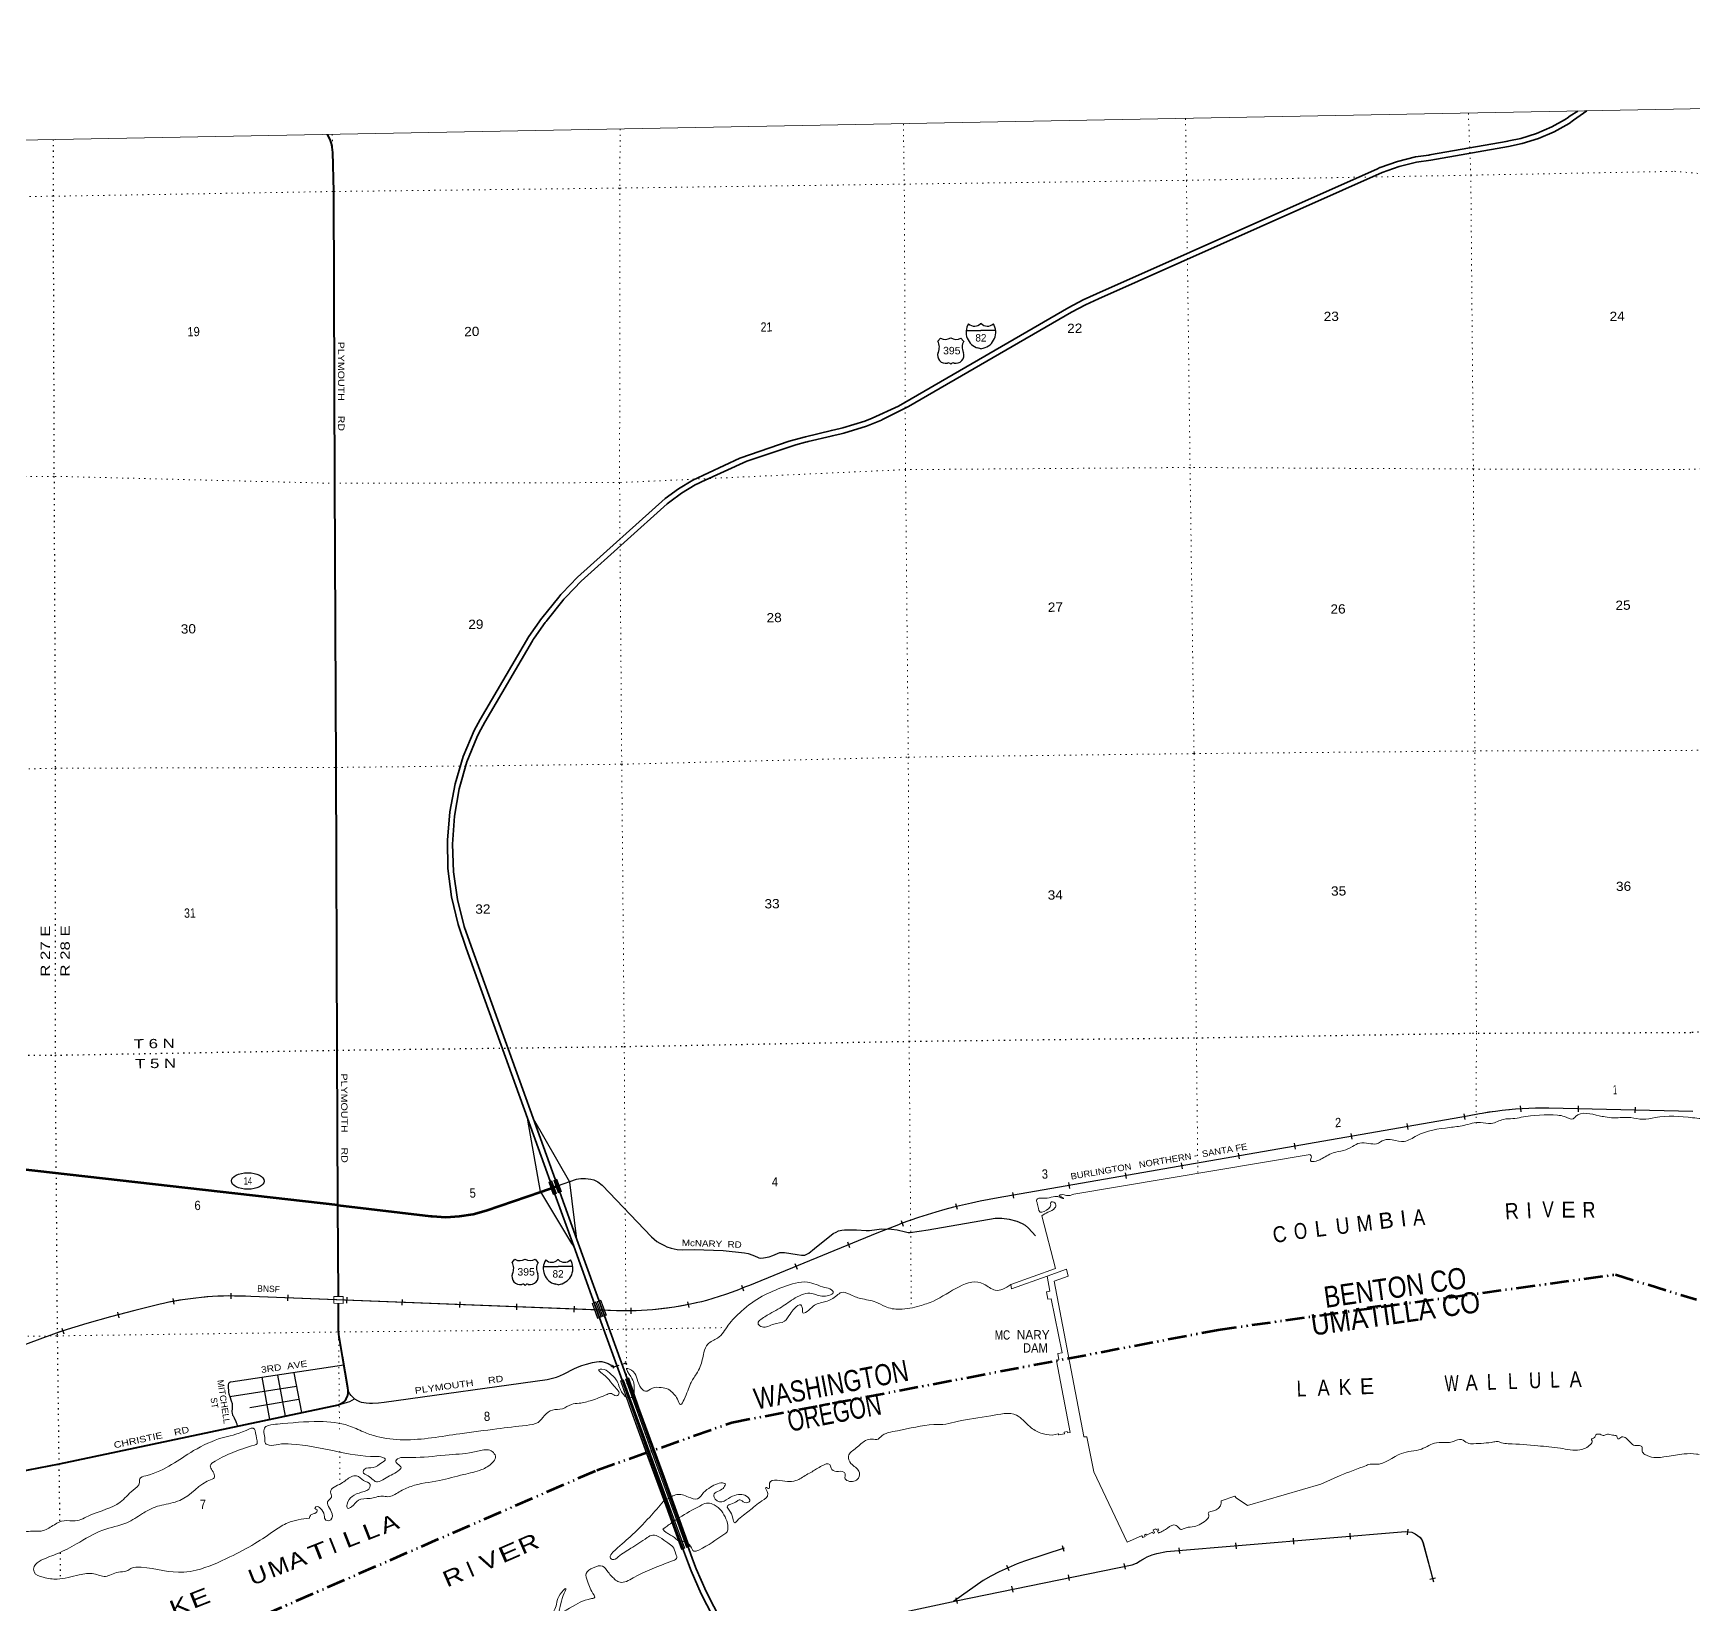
# Model space of a CAD drawing. Header units: feet. Extents: x 254670 to 524092, y -639101 to -543444.
# Drawn here: x 414750 to 446019, y -573061 to -543460 of the extents above; entities that cross this region are included whole.
import ezdxf
from ezdxf.enums import TextEntityAlignment as Align

# ---------------------------------------------------------------- set-up
doc = ezdxf.new("R2010")
doc.units = ezdxf.units.FT
doc.header["$LTSCALE"] = 70
for name, pattern in [('DASH_DOUBLE_DOT', [9.2, 5, -1.2, 0.3, -1.2, 0.3, -1.2]), ('DOTTED', [1.5, 0.3, -1.2]), ('SHORT_DASHED', [2.7, 1.5, -1.2])]:
    doc.linetypes.add(name, pattern=pattern)
for name, color, linetype, lineweight in [('10', 7, 'DASH_DOUBLE_DOT', 70), ('15', 7, 'Continuous', 25), ('16', 7, 'Continuous', 25), ('17', 7, 'Continuous', 25), ('18', 7, 'Continuous', 35), ('19', 7, 'Continuous', 25), ('23', 7, 'Continuous', 70), ('26', 7, 'Continuous', 40), ('29', 7, 'Continuous', 25), ('34', 7, 'Continuous', 25), ('39', 7, 'Continuous', 13), ('4', 7, 'Continuous', 13), ('42', 7, 'Continuous', 13), ('55', 7, 'Continuous', 13), ('6', 7, 'DOTTED', 25), ('7', 7, 'DOTTED', 13)]:
    doc.layers.add(name, color=color, linetype=linetype, lineweight=lineweight)
for name, color, linetype in [('12', 7, 'Continuous'), ('27', 7, 'Continuous'), ('30', 7, 'Continuous'), ('41', 7, 'Continuous')]:
    doc.layers.add(name, color=color, linetype=linetype)

msp = doc.modelspace()

# ---------------------------------------------------------------- linework, layer by layer
at = {"layer": '10', "lineweight": 60}
msp.add_lwpolyline([(414340.17, -574308.6), (417343.28, -574033.49), (425371.01, -570542.37), (427911.39, -569643.01), (437078.06, -567896.2), (440147.13, -567462.99), (444559.85, -566855.92), (446085.65, -567327.94)], dxfattribs=at)
at = {"layer": '15'}
for p, q in [((432330.64, -549063.04), (432607.05, -549063.04)), ((432603.35, -548931.57), (432606.25, -548928.66)), ((432609.42, -548931.04), (432605.99, -548928.66)), ((432607.05, -549408.62), (432543.16, -549390.66)), ((432606.52, -549408.88), (432670.15, -549390.14)), ((424636.64, -566574.11), (424639.54, -566571.2)), ((424642.71, -566573.58), (424639.28, -566571.2)), ((424363.93, -566705.58), (424640.34, -566705.58)), ((424640.34, -567051.16), (424576.45, -567033.2)), ((424639.81, -567051.42), (424703.44, -567032.68))]:
    msp.add_line(p, q, dxfattribs=at)
for points in [[(432882.41, -549063.04), (432606.52, -549063.04), (432607.05, -549063.04)], [(424915.7, -566705.58), (424639.81, -566705.58), (424640.34, -566705.58)]]:
    msp.add_lwpolyline(points, dxfattribs=at)
for centre, radius, start, end in [((432633.27, -549098.14), 306.13, 148.44436, 254.43377), ((432484.67, -548815.54), 165.66, 227.34274, 315.81166), ((432728.36, -548815.54), 165.66, 224.18861, 312.69401), ((432579.76, -549098.14), 306.13, 283.08086, 31.62487), ((424666.56, -566740.68), 306.13, 148.44436, 254.43377), ((424517.96, -566458.08), 165.66, 227.34229, 315.81173), ((424761.65, -566458.08), 165.66, 224.18816, 312.69404), ((424613.05, -566740.68), 306.13, 283.08086, 31.62487)]:
    msp.add_arc(centre, radius, start, end, dxfattribs=at)
at = {"layer": '16'}
for p, q in [((431794.65, -549265.23), (431845.96, -549206.47)), ((432037.72, -549200.5), (432037.44, -549200.7)), ((432229.81, -549206.38), (432281.2, -549265.23)), ((423774.58, -566627.54), (423825.89, -566568.78)), ((424017.65, -566562.81), (424017.37, -566563.01)), ((424209.74, -566568.69), (424261.13, -566627.54))]:
    msp.add_line(p, q, dxfattribs=at)
for centre, radius, start, end in [((431601.67, -549375.86), 222.05, 332.97043, 29.75871), ((431937.04, -549048.81), 182.07, 239.97227, 303.45418), ((432138.82, -549049.31), 181.52, 236.33975, 300.08743), ((432138.81, -549048.81), 182.07, 236.54582, 236.59441), ((432474.17, -549375.86), 222.05, 150.24129, 207.02957), ((431940.86, -549530.76), 151.42, 159.09177, 283.81923), ((432134.98, -549530.76), 151.42, 256.18077, 20.90823), ((423916.97, -566411.12), 182.07, 239.97227, 303.45418), ((424118.75, -566411.62), 181.52, 236.33975, 300.08743), ((424118.74, -566411.12), 182.07, 236.54582, 236.59441), ((423920.79, -566893.07), 151.42, 159.09177, 283.81923), ((423581.6, -566738.17), 222.05, 332.97043, 29.75871), ((424114.91, -566893.07), 151.42, 256.18077, 20.90823), ((424454.1, -566738.17), 222.05, 150.24129, 207.02957)]:
    msp.add_arc(centre, radius, start, end, dxfattribs=at)
for centre, major_axis, start_param, end_param in [((431996.2, -549729.58), (-19.56, 51.67), 4.95877769, 6.28318531), ((432079.65, -549729.58), (19.56, 51.67), 0, 1.32637542), ((423976.13, -567091.89), (-19.56, 51.67), 4.95877769, 6.28318531), ((424059.58, -567091.89), (19.56, 51.67), 0, 1.32637542)]:
    msp.add_ellipse(centre, major_axis=major_axis, ratio=0.929097, start_param=start_param, end_param=end_param, dxfattribs=at)
at = {"layer": '17'}
msp.add_ellipse((418792.78, -565092.19), major_axis=(-309.24, 1), ratio=0.500121, dxfattribs=at)
at = {"layer": '18'}
for points in [[(424062.89, -563906.43), (422907.43, -560705.51), (422754.08, -560256.76), (422631.65, -559735.19), (422564.4, -559203.68), (422553.07, -558668.05), (422597.8, -558134.17), (422698.09, -557607.89), (422852.84, -557094.98), (423060.36, -556601.05), (423171.96, -556394.42), (424085.43, -554831.91), (424328.24, -554492.65), (424336.58, -554482.23), (424652.64, -554089.64), (424672.94, -554064.43), (424693.9, -554039.64), (424713.9, -554015.99), (425003.59, -553712.55), (426655.34, -552232.03), (426908.25, -552044.85), (427178.19, -551885.74), (428066.58, -551470.18), (428993.53, -551149.77), (429302.75, -551066.4), (429788.71, -550948.32), (429952.42, -550912.31), (429977.54, -550906.78), (430002.42, -550899.15), (430417.26, -550771.83), (430555.17, -550718.82), (431051.46, -550487.69), (431170.17, -550422.67), (434261.84, -548633.15), (434532.09, -548487.47), (434782.88, -548374.29), (440078.49, -546014.35), (440124.54, -545993.83), (440128.49, -545992.42), (440455.86, -545875.79), (440797.41, -545793.1), (441043.53, -545757.41), (441066.39, -545754.1), (441093.53, -545749.3), (442500.71, -545500.43), (442528.38, -545495.54), (442550.71, -545490.85), (442778.13, -545443.07), (443075.5, -545350.49), (443361.56, -545227.32), (443604.56, -545090.99), (443632.29, -545075.43), (443654.56, -545059.97), (443711.19, -545020.65), (443849.82, -544929.78)], [(424169.17, -563906.41), (423000.46, -560668.82), (422870.39, -560296.8), (422743.13, -559787.17), (422669.83, -559267.02), (422651.31, -558742.07), (422687.76, -558218.05), (422778.79, -557700.72), (422923.4, -557195.73), (423109.91, -556733.63), (423111.9, -556728.69), (423132.41, -556683.63), (423145.36, -556655.19), (423257.48, -556446.25), (424155.16, -554910.77), (424170.21, -554885.02), (424187.57, -554860.77), (424395.77, -554569.87), (424413.9, -554545.71), (424434.7, -554519.87), (424728.82, -554154.43), (424748.95, -554129.42), (424770.08, -554104.43), (424789.75, -554081.17), (425072.21, -553785.29), (426693.95, -552331.72), (426719.81, -552308.54), (426743.95, -552290.68), (426963.45, -552128.24), (427225.52, -551973.83), (427289.2, -551942.06), (427314.2, -551927.16), (427339.2, -551915.79), (428197.51, -551525.6), (429117.96, -551218.56), (429302.13, -551169.98), (429331.43, -551162.25), (429352.13, -551157.22), (429783.22, -551052.47), (429807.68, -551046.53), (429833.22, -551040.92), (429972.48, -551010.3), (429998.37, -551004.6), (430022.48, -550997.23), (430447.47, -550867.25), (430702.07, -550764.76), (430731.8, -550752.8), (430752.07, -550742.69), (431194.34, -550522.2), (431219.57, -550509.63), (431244.34, -550495.29), (434310.62, -548720.46), (434576.44, -548577.17), (434823.8, -548465.53), (440163.26, -546086.05), (440484.44, -545971.62), (440815.82, -545891.39), (441081.47, -545852.88), (442547.57, -545593.6), (442802.82, -545539.98), (443110.18, -545444.28), (443405.85, -545316.98), (443686.6, -545159.47), (443768.23, -545102.78), (444021.58, -544926.49)], [(424935.33, -566323.33), (424579.87, -565338.63), (424062.89, -563906.43)], [(424994.33, -566192.32), (424674.16, -565305.37), (424169.17, -563906.41)], [(427188, -572269.33), (425940.8, -568814.28), (425515.63, -567636.46), (424994.33, -566192.32)], [(427095.36, -572307.18), (427004.61, -572055.77), (425846.82, -568848.4), (425420.97, -567668.7), (424935.33, -566323.33)], [(427095.36, -572307.18), (427149.69, -572442.13), (427338.56, -572872.27), (428075.7, -574312.87)], [(427188, -572269.33), (427241.88, -572403.35), (427428.93, -572829.35), (428164.93, -574267.71)]]:
    msp.add_lwpolyline(points, dxfattribs=at)
at = {"layer": '19'}
for points in [[(424313.15, -565295.81), (424309.37, -565289.5), (424069.92, -563945.86), (424062.89, -563906.43)], [(424994.33, -566192.32), (424994.27, -566191.86), (424860.83, -565114.86), (424177.37, -563920.74), (424169.17, -563906.41)], [(424935.33, -566323.33), (424898.79, -566273.33), (424313.15, -565295.81)]]:
    msp.add_lwpolyline(points, dxfattribs=at)
at = {"layer": '23'}
for points in [[(420491.74, -565546.43), (420487.29, -565545.9), (414170.66, -564830.73)], [(420491.74, -565546.43), (422239.73, -565755.39), (422266.58, -565758.3), (422524.65, -565771.29), (422782.67, -565757.22), (423037.8, -565716.27), (423287.25, -565648.87), (424313.15, -565295.81)], [(424313.15, -565295.81), (424567.25, -565208.37), (424631.2, -565186.35)]]:
    msp.add_lwpolyline(points, dxfattribs=at)
at = {"layer": '26'}
msp.add_line((420500.77, -567265.54), (420491.74, -565546.43), dxfattribs=at)
for points in [[(420491.74, -565546.43), (420476.42, -562627.43), (420456.22, -557298.66), (420433.53, -551943.83), (420416.14, -546444.27), (420392.54, -545705.5), (420392.07, -545666.49), (420385.96, -545603.55), (420373.31, -545541.6), (420354.26, -545481.31), (420329, -545423.35), (420292.64, -545369.65)], [(414274.07, -570612.76), (415245.78, -570422.99), (420504.56, -569308.35), (420528.02, -569299.96), (420552.2, -569288.45), (420575.04, -569274.47), (420596.3, -569258.18), (420615.74, -569239.75), (420633.15, -569219.4), (420648.33, -569197.33), (420661.12, -569173.8), (420671.39, -569149.07), (420679.01, -569123.39), (420683.91, -569097.06), (420686.03, -569070.36), (420685.34, -569043.59), (420676.72, -568991.32), (420577.29, -568402.62), (420511.6, -567984.43), (420505.04, -567925.53), (420504.08, -567895.65), (420501.49, -567401.65)]]:
    msp.add_lwpolyline(points, dxfattribs=at)
at = {"layer": '29'}
for p, q in [((420604.9, -568564.2), (418471.32, -568881.68)), ((419353.84, -568749.93), (419498.05, -569523.37)), ((419663.14, -568706.04), (419806.94, -569457.81)), ((418455.37, -569154.35), (419711.49, -568957.92)), ((419060.21, -568791.89), (419202, -569587.05)), ((421361.6, -569258.82), (424433.14, -568831.61)), ((418832.94, -569361.37), (419758.01, -569202.6))]:
    msp.add_line(p, q, dxfattribs=at)
at = {"layer": '29', "linetype": 'SHORT_DASHED'}
msp.add_line((425689.2, -568591.93), (425906.03, -568526.1), dxfattribs=at)
at = {"layer": '29'}
for points in [[(424631.27, -565186.56), (424988.79, -565060.9), (425027.11, -565051.32), (425067.45, -565045.26), (425158.22, -565044.75), (425255.03, -565055.35), (425315.55, -565073), (425388.15, -565109.84), (425468.84, -565169.86), (426396.66, -566142.48), (426501.54, -566229.77), (426558.02, -566264.07), (426642.74, -566307.94), (426691.14, -566330.66), (426769.8, -566356.89), (426884.78, -566380.59), (426979.57, -566387.16), (427203.47, -566384.62), (427752.1, -566404.8), (428151.47, -566445.16), (428222.06, -566457.78), (428308.79, -566489.55)], [(428308.79, -566489.55), (428395.52, -566530.43), (428423.76, -566539.5), (428452, -566544.55), (428512.51, -566542.53), (428619.41, -566519.32), (428685.97, -566496.12), (428819.09, -566442.65), (428851.36, -566437.61), (428903.81, -566439.62), (429145.85, -566479.98), (429226.53, -566490.07), (429287.04, -566491.07), (429315.28, -566479.98), (429363.69, -566449.71), (429468.57, -566366.98), (429823.56, -566084.48), (429878.02, -566054.2), (429920.37, -566034.03), (429984.92, -566017.88), (430033.33, -566011.83), (430148.3, -566009.81), (430259.24, -566011.83), (430444.8, -566027.98), (430507.33, -566025.95), (430644.49, -566006.78), (430735.25, -565995.69), (430922.83, -565998.71), (431025.7, -566011.83), (431183.03, -566053.19), (431233.45, -566061.26), (431275.81, -566060.26), (431614.67, -566011.83), (432873.29, -565793.9), (433002.38, -565794.9), (433139.53, -565810.05), (433280.72, -565847.37), (433381.57, -565890.76), (433438.05, -565924.05), (433502.6, -565979.55), (433631.68, -566124.83)], [(424433.14, -568831.61), (424533.45, -568809.86), (424612.11, -568787.66), (424674.64, -568765.46), (424757.34, -568729.14), (424934.83, -568634.3), (425007.45, -568600), (425090.14, -568567.71), (425174.86, -568543.5), (425289.83, -568513.23), (425360.42, -568501.12), (425412.87, -568493.05), (425434.55, -568492.3), (425461.27, -568495.07), (425527.84, -568515.25), (425580.28, -568533.41), (425614.57, -568551.57), (425625.16, -568558.89), (425642.81, -568575.78), (425659.95, -568587.64), (425668.02, -568591.17), (425675.08, -568593.94), (425689.2, -568591.93)], [(425684.12, -568618.89), (425692.36, -568602.39), (425680, -568573.52), (425662.48, -568571.45)], [(425910.28, -568495.68), (425902.04, -568512.18), (425914.4, -568541.05), (425931.92, -568543.12)], [(418471.32, -568881.68), (418461.24, -568886.04), (418450.15, -568892.09), (418440.06, -568899.16), (418432, -568910.76), (418424.94, -568931.44), (418423.93, -568951.12), (418433, -569073.7), (418438.05, -569106.49), (418455.37, -569154.35)], [(420806.01, -569199.81), (420773.73, -569168.53), (420740.45, -569134.23), (420718.27, -569105.98), (420684.99, -569044.43)], [(418455.37, -569154.35), (418481.41, -569233.61), (418497.54, -569284.06), (418501.58, -569309.28), (418496.54, -569372.85), (418493.51, -569440.44), (418497.54, -569470.71), (418507.63, -569506.02), (418515.7, -569521.16), (418535.87, -569556.47), (418569.03, -569622.95), (418577.21, -569643.24), (418584.27, -569670.48), (418590.32, -569712.85)], [(420504.56, -569308.35), (420611.37, -569281.53), (420671.88, -569262.36), (420714.23, -569245.21), (420806.01, -569199.81)], [(420806.01, -569199.81), (420857.45, -569229.57), (420896.78, -569247.73), (420931.07, -569259.84), (420978.47, -569267.91), (421020.82, -569273.96), (421086.38, -569279.01), (421145.88, -569279.01), (421257.82, -569270.94), (421361.6, -569258.82)]]:
    msp.add_lwpolyline(points, dxfattribs=at)
at = {"layer": '34'}
for p, q in [((442769.05, -563675.83), (442777.14, -563786.15)), ((443859.71, -563675.78), (443857.06, -563786.36)), ((444931.67, -563698.81), (444929.03, -563809.39)), ((440632.78, -564011.09), (440651.77, -564120.06)), ((441702.91, -563827.31), (441721.89, -563936.28)), ((438506.8, -564381.46), (438525.79, -564490.43)), ((439576.93, -564197.68), (439595.91, -564306.65)), ((437450.95, -564568.05), (437469.93, -564677.02)), ((435324.97, -564938.42), (435343.95, -565047.39)), ((436380.82, -564751.83), (436399.81, -564860.8)), ((433198.99, -565308.79), (433217.97, -565417.76)), ((434254.84, -565122.2), (434273.83, -565231.17)), ((432130.04, -565518.85), (432156.75, -565626.18)), ((431101.49, -565839.6), (431139.28, -565943.56)), ((430090.65, -566241.74), (430132.55, -566344.1)), ((429099.35, -566650.37), (429141.26, -566752.73)), ((418471.63, -567205.29), (418471.14, -567315.9)), ((428093.93, -567058.38), (428134.49, -567161.28)), ((417381.18, -567305.69), (417402.42, -567414.24)), ((419545.03, -567240.63), (419540.74, -567351.16)), ((420659.79, -567284.32), (420655.5, -567394.85)), ((421701.41, -567324.33), (421697.12, -567434.86)), ((422786.28, -567369.06), (422781.99, -567479.58)), ((423857.78, -567408.03), (423853.49, -567518.56)), ((424942.65, -567452.76), (424938.36, -567563.28)), ((425516.78, -567529.36), (425324.62, -567522.24)), ((426010.92, -567482.83), (426013.35, -567593.41)), ((427079.6, -567369.49), (427101.28, -567477.96)), ((416336.66, -567561.82), (416364.71, -567668.82)), ((415290.62, -567865.29), (415325.59, -567970.23)), ((438502.47, -571934.42), (438493.22, -571824.2)), ((439570.71, -571842.17), (439561.46, -571731.95)), ((440641.95, -571762.08), (440654.11, -571652.14)), ((434134.45, -571964.58), (434169.03, -572069.64)), ((436352.03, -572114.85), (436342.78, -572004.63)), ((437420.27, -572022.6), (437411.02, -571912.38)), ((433086.57, -572331.33), (433131.04, -572432.61)), ((434278.33, -572624.32), (434256.23, -572515.94)), ((435328.39, -572407.44), (435306.28, -572299.06)), ((433213.93, -572838.79), (433191.83, -572730.41)), ((441064.56, -572597.66), (441171.34, -572568.81)), ((432163.88, -573055.66), (432141.77, -572947.29))]:
    msp.add_line(p, q, dxfattribs=at)
at = {"layer": '34', "lineweight": 13}
for p, q in [((443303.4, -563715.99), (446016.91, -563780.9)), ((418852.16, -567269.89), (425741.64, -567537.31)), ((420412.23, -567396.9), (420416.32, -567266.43)), ((420412.25, -567396.37), (420587.59, -567401.85)), ((420416.32, -567266.43), (420591.66, -567271.92)), ((420587.58, -567402.38), (420591.66, -567271.92)), ((414230.15, -568313.17), (414926.46, -568055.76))]:
    msp.add_line(p, q, dxfattribs=at)
at = {"layer": '34'}
for points in [[(446017.35, -563782.01), (443303.38, -563717.09), (443177.52, -563716.94), (443052.34, -563719.65), (442927.14, -563724.52), (442801.22, -563730.84), (442676.01, -563740.03), (442551.48, -563751.39), (442426.24, -563764.18), (442301.69, -563779.85), (442177.85, -563797.68), (442053.27, -563817.67), (442000.21, -563826.86), (441775.74, -563870.05), (432932.65, -565410.62), (432762.44, -565439.73), (432593.85, -565472.57), (432425.75, -565508.34), (432256.99, -565546.21), (432089.86, -565587.81), (431924.17, -565632.18), (431757.83, -565678.65), (431593.12, -565728.85), (431429.85, -565781.82), (431266.1, -565837.86), (431104.76, -565896.51), (431052.21, -565915.9), (430642.77, -566077.54), (428244.79, -567059.2), (428154.63, -567095.96), (428036.81, -567142.39), (427917.69, -567186.93), (427797.07, -567228.87), (427676.76, -567269.19), (427555.84, -567307.43), (427433.41, -567343.06), (427339.33, -567367.01), (427238.41, -567391.55), (427137.25, -567413.65), (427036.04, -567433.89), (426933.66, -567452.64), (426831.81, -567469.32), (426729.54, -567484.88), (426626.46, -567498.22), (426523.9, -567509.48), (426420.72, -567519.06), (426317.71, -567527.32), (426213.88, -567533.35), (426110.77, -567537.86), (426006.85, -567540.14), (425903.64, -567540.91), (425799.83, -567539.99), (425741.6, -567538.41), (425516.98, -567529.69)], [(425323.14, -567522.3), (418852.1, -567270.99), (418748.38, -567265.2), (418645.11, -567261.81), (418541.73, -567260.2), (418437.69, -567259.76), (418334.11, -567261.69), (418230.99, -567265.45), (418127.21, -567270.36), (418023.88, -567277.68), (417921.04, -567286.81), (417817.49, -567297.68), (417715.02, -567310.41), (417612.46, -567324.3), (417509.78, -567340.58), (417408.16, -567358.71), (417306.43, -567378.61), (417205.22, -567399.73), (417140.89, -567414.5), (417119.16, -567418.56), (416662.04, -567532.97), (416209.06, -567651.73), (415758.49, -567778.17), (415532.12, -567847.03), (415391.39, -567892.02), (415235.7, -567943.91), (415081.04, -567998.42), (414926.84, -568056.8), (414232.94, -568313.32)], [(420583.99, -575649.81), (421230.28, -575397.32), (421456.02, -575327.44), (424683.61, -574601.78), (426872.21, -574132.81), (432139.18, -573002.31), (435457.39, -572325.4), (435540.7, -572293.86), (435608.2, -572253.37), (435737.25, -572177.52), (435829.69, -572138.19), (435923.14, -572111.48), (436104.4, -572078.22), (440605.82, -571700.52), (440723.52, -571713.55), (440791.1, -571744.07), (440875.08, -571807.18), (440910.84, -571847.43), (440936.07, -571912.63), (441134.68, -572647.87)], [(434174.78, -572011.65), (433426.07, -572258.1), (433286.59, -572310.2), (432952.55, -572456.89), (432790.7, -572542.58), (432650.86, -572623.1), (432088.55, -573015.34)]]:
    msp.add_lwpolyline(points, dxfattribs=at)
at = {"layer": '34', "lineweight": 13}
for points in [[(432932.47, -565409.53), (441775.55, -563868.96), (442000.02, -563825.77)], [(428244.38, -567058.18), (430642.36, -566076.51), (431051.82, -565914.87)], [(420584.39, -575650.83), (421230.64, -575398.36), (421456.3, -575328.5), (424683.85, -574602.85), (426872.44, -574133.89), (432139.41, -573003.39), (435457.7, -572326.46), (435541.18, -572294.85), (435608.76, -572254.32), (435737.75, -572178.5), (435830.06, -572139.23), (435923.39, -572112.55), (436104.55, -572079.31), (440605.81, -571701.63), (440723.23, -571714.62), (440790.54, -571745.02), (440874.33, -571807.99), (440909.89, -571848.01), (440935.02, -571912.97), (441133.62, -572648.16)], [(434174.44, -572010.61), (433425.71, -572257.06), (433286.18, -572309.18), (432952.07, -572455.9), (432790.17, -572541.62), (432650.27, -572622.17), (432087.92, -573014.44)]]:
    msp.add_lwpolyline(points, dxfattribs=at)
for centre, radius, start, end in [((443252.99, -570909.68), 7193.87, 89.59851, 100.03048), ((434540.41, -575145.71), 9868.07, 99.37782, 110.70297), ((425437.58, -560336.51), 7284.16, 285.89988, 292.66417), ((423313.19, -593580.69), 26885.43, 103.27271, 106.82371), ((418487.32, -573195.31), 5936.65, 86.47662, 103.11089), ((425913.96, -561607.63), 5932.18, 268.33546, 284.83818), ((418312.66, -576848.25), 9422.01, 107.16623, 111.06288)]:
    msp.add_arc(centre, radius, start, end, dxfattribs=at)
at = {"layer": '39'}
for p, q in [((434358.86, -565341.05), (438808.42, -564590.13)), ((426626.62, -571125.59), (426782.28, -571038)), ((426775.16, -571537.37), (426924.49, -571437.54))]:
    msp.add_line(p, q, dxfattribs=at)
for points in [[(433753.57, -565748.97), (434011.18, -566742.47), (433167.79, -567045.54), (433181.35, -567125.64), (433855.01, -566883.28)], [(434546.58, -569906.21), (434552.79, -569916.14), (434598.9, -569913.27), (434733.76, -570571.6), (435360.53, -571898.81), (435633.21, -571779.95)], [(437132.85, -571121.18), (437392.12, -571031.95), (437412.83, -571065.71), (437626.29, -571208.34), (439007.8, -570806.79), (439374.02, -570641.23)], [(435633.21, -571779.95), (435638.29, -571777.6), (435655.19, -571814.12), (435698.93, -571793.88), (435685.34, -571764.51), (435716.1, -571750.28), (435723.72, -571766.75), (435839.27, -571713.27), (435849.06, -571734.42), (435879.04, -571720.53), (435853.87, -571666.17), (435899.6, -571644.99), (435909.39, -571666.14), (435944.79, -571649.75), (435956.9, -571675.91), (435934.68, -571686.19), (435953.94, -571727.83)]]:
    msp.add_lwpolyline(points, dxfattribs=at)
for start, end in [(116.27779, 122.50019), (125.0275, 127.83752)]:
    msp.add_arc((429112.66, -574872.26), 4072.51, start, end, dxfattribs=at)
for points in [[(446018.6, -563901.05), (445308.95, -563895.07), (445074.75, -563929.6), (444851.33, -563897.63), (444530.23, -563901.65), (444365.31, -563884.65), (444254.49, -563862.63), (443811.14, -563876.97), (443765.75, -563918), (443602.41, -563878.88), (443471.45, -563853.21), (442787.69, -563892.15), (442627.57, -563917.25), (442453.19, -563930.57), (442221.82, -564009.23), (442020.7, -563988.9), (441703.8, -564044.76), (441436.09, -564084.92), (440815.03, -564240.52), (440582.18, -564347.33), (440356.83, -564319.42), (440204.29, -564320.27), (440059.1, -564391.29), (439916.44, -564383.92), (439743.68, -564377.12), (439606.4, -564441.97), (439435.19, -564517.49), (439243.35, -564563.28), (439010.73, -564682.14), (438921.04, -564715.96), (438814.5, -564707.91), (438819.95, -564677.68), (438833.32, -564641.27), (438812.42, -564597.47), (438808.42, -564590.13)], [(446016.33, -563900.83), (446344.2, -563917.92), (446478.69, -563918.11), (446605.84, -563954.43), (446779.41, -564004.14), (447103.75, -564065.82), (447668.5, -564314.44), (447663.7, -564484.67), (447676.46, -564522.54), (447767.71, -564465.25), (447775.77, -564361.04), (447902.99, -564401.36), (448173, -564455.77), (448575.99, -564536.42), (448821.46, -564673.24), (449026.19, -564672.47), (449421.23, -564863.33), (449859.93, -565027.57), (450664.13, -565413.1), (451209.57, -565702.02), (451781.11, -566096.69), (452353.77, -566339.2), (452546.95, -566364.62), (452898.53, -566592.1), (453358.54, -566822.12), (453520.83, -566912.01), (453617.73, -566940.73), (453739.46, -567009.16), (453994.78, -567135.84), (454451.39, -567291.83), (454639.95, -567391.38), (455132.49, -567536.88), (455544.41, -567665.45), (456278.26, -567833.71), (456463.68, -567873.25), (457293.77, -568036.21), (457420.69, -568060.52), (457476.68, -568049.75), (457607.47, -568066), (458040.36, -568136.23), (458389.8, -568145.52), (458653.91, -568206.02), (458794.34, -568202.12), (459150.18, -568231.35), (459546.81, -568294.06), (459807.72, -568292.54), (460127.79, -568340.27), (460603.43, -568335.84), (461341.43, -568405.96), (462435.12, -568497.29), (463126.24, -568530), (463637.48, -568603.17), (464282.33, -568630.5), (465124.14, -568565.07), (465591.34, -568538.75), (465818.55, -568453.6), (466739.57, -568331.05), (467634.53, -568104.76), (468439.57, -567899.7), (469409.05, -567686.41), (470477.81, -567415.72), (470916.41, -567363.76), (471112.28, -567319.07), (471267.47, -567246.91), (471399.96, -567247.12), (471560.01, -567218.93), (471886.35, -567174.49), (472327.91, -567172.53), (472634.94, -567062.28), (473224.58, -566930.19), (473628.38, -566842.66), (474099.28, -566694.16), (474652.57, -566550.56), (475276.17, -566410.01), (475565.14, -566300), (476065.42, -566113.07), (476690.61, -565950.48), (476930.47, -565897.19), (477337.53, -565769.57), (477577.01, -565696.27), (477921.04, -565604.03)], [(434358.86, -565341.05), (434216.08, -565366.67), (434121.43, -565350.37), (434083.56, -565365.14), (434120.21, -565392.58), (434166.97, -565423.84), (434114.5, -565408.75), (434057.86, -565385.71), (433931.67, -565400.13), (433773.37, -565415.15), (433675.27, -565429.04), (433655.78, -565459.54), (433668.8, -565511.52), (433720.1, -565677.29), (433885.4, -565607.9), (433922.35, -565544.93), (433923.41, -565494.69), (433957.34, -565484.01), (434018.75, -565547.14), (434001.67, -565599.69), (433864.73, -565682.61), (433753.57, -565748.97)], [(426070.04, -569077.51), (426066.71, -568904), (426009.26, -568779.53), (425935.05, -568625.51), (426052.57, -568683.57), (426131.59, -568828.72), (426207.05, -568998.05), (426284.4, -569054.85), (426415.81, -568998.15), (426584.22, -568986.95), (426711.24, -569016.71), (426821.34, -569107.05), (426887.41, -569204.23), (426945.49, -569303.58), (427015.98, -569209.86), (427136.8, -568910.3), (427245.76, -568727.47), (427319.47, -568591.5), (427386.71, -568325.09), (427460.01, -568167.03), (427642.58, -568055.14), (427846.72, -567810.26), (428096.64, -567544.44), (428486.79, -567263.93), (428890.96, -567087.62), (429336.92, -566998.9), (429661.96, -567097.26), (429793.33, -567145.01), (429822.03, -567176.61), (429643.03, -567264.34), (429421.2, -567210.24), (429107.67, -567296.48), (428851.96, -567468), (428534.24, -567650.73), (428410.39, -567789.64), (428481.65, -567842.54), (428705.48, -567790.13), (428903.19, -567736.21), (429011.02, -567599.6), (429093.36, -567495.61), (429212.55, -567429.09), (429239.43, -567470.77), (429253.51, -567578.98), (429360.93, -567526.75), (429469.55, -567432.31), (429581.16, -567390.04), (429683.05, -567364.02), (429891.7, -567251.64), (429976.88, -567191.78), (430128.1, -567227.11), (430342.39, -567307.46), (430628.69, -567374.4), (430800.92, -567459.55), (431076.89, -567510.62), (431457.05, -567445.24), (431710.3, -567356.12), (432661.74, -567034.95), (432876.72, -567151.44), (433167.79, -567045.54)], [(419954.23, -571447.48), (419981.18, -571386.72), (420080.72, -571342.67), (420099.84, -571292.09), (420057.21, -571266.78), (420076.67, -571234.27), (420165.57, -571264.74), (420232.12, -571388.04), (420266.09, -571485.83), (420356.31, -571480.12), (420367.36, -571321.22), (420302.77, -571195.88), (420297.74, -571141.74), (420368.27, -571050.02), (420352.45, -570955.91), (420552.12, -570793.48), (420742.45, -570667.37), (420844.48, -570649.39), (420974.65, -570739.35), (421096.52, -570815.4), (421095.46, -570865.64), (420938.61, -570956.97), (420761.49, -571038.63), (420665.86, -571183.04), (420673.32, -571259.23), (420747.15, -571235.75), (420879.17, -571104.72), (421097.4, -571074.51), (421327.44, -571032.03), (421430, -571042.16), (421645.09, -570951.75), (421869.94, -570847.09), (422403.82, -570736.64), (422861.41, -570625.61), (423196.89, -570532.94), (423405.16, -570400.48), (423461.54, -570303), (423421.67, -570211.35), (423326.37, -570160.91), (423094.1, -570191.38), (422589.41, -570253.07), (421960.01, -570301.04), (421739.21, -570301.16), (421613.28, -570329.64), (421583.87, -570366.35), (421613.06, -570424.05), (421682.68, -570497.07), (421629.57, -570554.31), (421369.42, -570703.82), (421238.09, -570764.54), (421059.27, -570649.38), (420965.49, -570572.8), (420988.73, -570528.17), (421156.68, -570492.88), (421323.54, -570399.35), (421384.61, -570337.95), (421335.73, -570300.7), (421202.91, -570283.1), (419618.74, -570049.68), (419369.95, -570056.36), (419197.61, -570071.64), (419128.78, -570040.79), (419115.23, -569960.7), (419122.95, -569731.56), (419184.59, -569700.27), (419354.7, -569672.98), (420144.7, -569626.02), (420696.18, -569704.05), (420971.35, -569819.41), (421221.92, -569907.12), (421724.94, -569969.99), (422788.67, -569855.63), (423487.51, -569764.17), (424044.29, -569697.48), (424264.03, -569641.13), (424384.09, -569514.34), (424534.66, -569409.07), (424720.9, -569385.49), (424891.95, -569301.93), (425036.09, -569281.15), (425269.92, -569226.54), (425564.89, -569114.55), (425644.85, -569096.98), (425735.98, -569139.46), (425777.78, -569120.6), (425696.46, -568959.42), (425573.14, -568807.06), (425469.1, -568718.62), (425409.55, -568647.42), (425463.54, -568636.36), (425605.4, -568708.03), (425734.32, -568838.18), (425836.91, -569069.17), (425882.32, -569128.68), (425926.25, -569172.53)], [(425926.25, -569172.53), (426022.1, -569173.93), (426070.04, -569077.51)], [(433945.95, -569883.33), (433734.42, -569843.11), (433527.4, -569722.45), (433276.42, -569506.2), (432792.9, -569519.29), (432160.55, -569623.55), (431944.71, -569673.8), (431720.08, -569684.04), (431031.73, -569799.4), (430712.79, -569917.88), (430667.4, -569958.9), (430554.95, -569956.99), (430433.04, -569985.4), (430258.95, -570121.24), (430109.37, -570278.71), (430158.13, -570416.4), (430307.45, -570564.25), (430297.8, -570690.99), (430102.1, -570744.88), (430044.89, -570691.71), (430051.67, -570625.3), (430024.67, -570577.59), (429885.99, -570568.14), (429782.36, -570501.79), (429757, -570433.97), (429608.96, -570460.85), (429426.36, -570570.74), (429319.06, -570629), (429120.4, -570739.19), (428960.14, -570756.26), (428765.01, -570733.8), (428623.48, -570786.68), (428615.34, -570887.27), (428556.77, -570868.28), (428589.07, -570984.18), (428481.24, -571120.78), (428241.88, -571308.07), (428010.63, -571499.22), (427969.14, -571534.15), (427933.39, -571448.44), (427862.33, -571299.12), (427828.71, -571219.4), (427896.29, -571183.99), (428011.61, -571125.58), (428061.33, -571100.54), (428156.66, -571152.99), (428250.36, -571119.09), (428212.92, -571049.49), (428101.61, -571001.36), (427971.44, -571017.86), (427808.38, -571099.26), (427724.82, -571138.99), (427578.64, -571051.34), (427573.9, -571013.27), (427748.14, -570885.46), (427792.76, -570798.96)], [(414294.96, -571805.87), (414621.49, -571700.2), (414775.89, -571691.27), (414938.31, -571682.2), (415148.97, -571569.78), (415334.26, -571495.99), (415541.06, -571498.14), (415824.07, -571390.39), (416389.55, -571146.77), (416632.17, -570919.25), (416753.89, -570774.34), (416758.66, -570707.97), (416871.94, -570647.59), (417772.34, -570174.71), (418309.78, -569933.63), (418760.77, -569792.59), (418922.89, -569767.45), (418931.49, -569797.42), (418967.23, -569989.59), (418968.25, -570043.81), (418920.55, -570068.81), (418509.68, -570209.09), (418179.5, -570369.96), (418086.81, -570458.07), (418124.64, -570547.75), (418164.73, -570651.45), (418161.4, -570687.67), (418121.69, -570710.52), (417511.03, -571113.67), (417341.38, -571165.07), (417009.79, -571251.64), (416809.09, -571359.85), (416513.25, -571532.13), (416060.24, -571673.2), (415567.33, -571933.54), (415215.38, -572110.89), (414902.69, -572241.29), (414770.36, -572356.26), (414766.31, -572460.79), (414940.85, -572561.97), (415200.43, -572595.27), (415618.45, -572515.11), (415895.1, -572495.86), (416112.8, -572544), (416224.52, -572507.76), (416356.2, -572465.11), (416512.3, -572440.09), (416589.77, -572396.45), (416786.04, -572372.68), (417588.72, -572466.09), (417822.85, -572427.55), (418454.49, -572178.67), (418927.44, -571924.74), (419308.13, -571674.54), (419546.39, -571535.49), (419954.23, -571447.48)], [(439374.02, -570641.23), (439868.3, -570453.18), (439962.15, -570427.31), (440044.54, -570431.79), (440530.48, -570227.83), (440714.37, -570186.22), (440906.29, -570144.45), (441187.06, -570024.68), (441405.78, -570020.58), (441509.79, -570000.55), (441661.69, -569965.56), (441771.29, -570029.79), (441887.98, -570043.67), (442268.75, -570010.42), (442352.95, -570004.82), (442411.56, -570025.82), (442542.37, -570043.45), (443097.14, -570083.26), (443523.53, -570127.49), (443893.47, -570158.71), (444090.31, -570058.6), (444121.16, -569991.73), (444108.48, -569957.82), (444164.13, -569928.66), (444193.29, -569877.89), (444275.37, -569866.31), (444344.05, -569889.12), (444409.85, -569865.79), (444506.55, -569884.07), (444585.18, -569902.68), (444604.15, -569950.53), (444644.13, -569941.75), (444683.81, -569916.9), (444762.56, -569941.53), (444838.17, -570012.43), (444903.48, -570069.46), (444995.94, -570075.76), (445056.59, -570098.72), (445065.26, -570132.71), (445062.19, -570182.99), (445117.58, -570246.23), (445287.24, -570301.3), (445531.82, -570284.66), (445854.09, -570236.43), (446090.99, -570238.01), (446140.64, -570245.16)], [(426781, -571039.05), (426875.15, -571002.27), (427094.81, -571048.37), (427264.05, -571081.35), (427382.29, -570964.63), (427512.87, -570863.76), (427772.45, -570790.59), (427792.76, -570798.96)], [(425723.23, -572614.79), (425806.26, -572653.41), (426055.65, -572572.4), (426762.44, -572263.86), (426830.17, -572236.47), (426871.82, -572209.58), (426858.15, -572123.46), (426799.35, -571985.96), (426707.65, -571913.36), (426553.1, -571807.78), (426425.85, -571765.98), (426318.37, -571814.2), (426013.02, -572014.77), (425773.17, -572175.95), (425661.71, -572226.25), (425620.86, -572188.85), (425673.18, -572089.44), (425998.86, -571796.09), (426365.24, -571425.63), (426626.62, -571125.59)], [(427309.66, -571220.61), (427348.52, -571196.27), (427462.29, -571162), (427577.35, -571196), (427716.03, -571311.91), (427803.12, -571458.92), (427840.48, -571630.97), (427825.79, -571703.56), (427764.54, -571754.93), (427292.3, -572047.02), (427197.75, -572068.53), (427136.97, -571976.15), (426894.75, -571866.71)], [(435953.94, -571727.83), (435993.07, -571708.58), (436083.2, -571663.14), (436244.15, -571575.75), (436319.11, -571612.51), (436372.19, -571659.73), (436434.06, -571640.49), (436588.04, -571609.47), (436719.83, -571572.85), (436844.77, -571492.17), (436901.41, -571408.75), (436892.17, -571344.64), (436963.88, -571315.18), (437059.48, -571275.22), (437118.5, -571211.84), (437134.82, -571119.13)], [(426894.75, -571866.71), (426866.89, -571842.07), (426720.49, -571742.37), (426661.61, -571707.32), (426614.48, -571655.98)], [(414372.97, -576096.45), (414821.45, -576023.23), (415404.28, -575954.05), (415738.1, -575879.49), (415990.89, -575872.74), (416301.35, -575730.32), (416639.26, -575553.24), (416935.44, -575505.5), (417391.55, -575316.16), (417725.18, -575231.56), (417897.22, -575200.21), (417974.27, -575134.48), (418094.29, -575112.14), (418318.65, -575087.85), (418403.42, -575112.37), (418506.82, -575166.67), (418607.34, -575174.83), (418684.31, -575211.55), (418852.37, -575182.29), (419179.34, -575063.66), (419407.9, -575049.33), (419620.68, -575155.82), (419857.62, -575372.33), (420124.54, -575688.72), (420236.26, -575971.86), (420451.58, -576212.89), (420696.35, -576419.21), (420873.43, -576548.47), (420900.34, -576592.15), (420871.91, -576681.07), (421042.66, -576794.37), (421364.48, -576934.97), (421454.4, -577019.66), (421493.44, -576960.68), (421371.67, -576890.65), (421235.64, -576808.83), (421087.42, -576719.21), (421127.4, -576710.43), (421341.8, -576796.8), (421592.67, -576900.56), (421901.42, -576987.17), (422366.96, -576978.44), (422693.85, -576855.8), (423278.99, -576696.17), (423824.11, -576543.33), (424395.28, -576494.45), (424869.14, -576501.62), (425202.2, -576599.83), (425297.92, -576778.82), (425450.57, -576783.99), (425513.46, -576712.5), (425344.37, -576581.09), (424982.04, -576421.17), (424383.16, -576384.19), (423699.96, -576453.25), (423190.77, -576595.38), (422698.13, -576656.85), (422406.56, -576736.65), (422013.91, -576778.16), (421563.59, -576635.95), (421052.39, -576352.27), (420745.68, -576161.17), (420473.08, -575862.97), (420426.93, -575650.91), (420444.99, -575437.65), (420354.05, -575085.82), (420286.16, -574892.24), (420352.83, -574702.17), (420498.98, -574574.89), (420660.11, -574391.08), (420995.82, -574204), (421444.36, -574038.9), (422095.15, -573847.92), (422400, -573727.7), (422649.89, -573672.79), (423078.96, -573540.2), (423417.17, -573485.65), (423628.02, -573489.73), (424027.19, -573367.74), (424309.06, -573306.21), (424473.07, -573275.01), (424577.38, -573164.58), (424676.42, -572881.5), (424784.82, -572775.02), (424735.07, -572904.51), (424678.73, -573110.45), (424664.38, -573201.12), (424854.03, -573145.33), (425270.12, -572962.77), (425333.8, -572933.45), (425317.1, -572899.61), (425193.67, -572634.77), (425168.88, -572490.61), (425303.32, -572381.62), (425477.37, -572350.23), (425583.91, -572464.74), (425723.23, -572614.79)]]:
    msp.add_spline(points, degree=3, dxfattribs=at)
at = {"layer": '4'}
msp.add_lwpolyline([(255458.23, -619430.39), (254669.8, -547785.08), (286501.99, -547412.88), (318333.63, -546996.89), (350164.67, -546537.12), (381995.06, -546033.57), (413824.71, -545486.24), (445653.59, -544895.11), (477481.62, -544260.21), (509308.75, -543581.54), (515300.77, -543460.42)], dxfattribs=at)
msp.add_lwpolyline([(255458.23, -619430.39), (254669.8, -547785.08), (286501.99, -547412.88), (318333.63, -546996.89), (350164.67, -546537.12), (381995.06, -546033.57), (413824.71, -545486.24), (445653.59, -544895.11), (477481.62, -544260.21), (509308.75, -543581.54), (515300.77, -543460.42)], dxfattribs=at)
at = {"layer": '42'}
msp.add_line((433855.01, -566883.28), (434218.13, -566752.65), dxfattribs=at)
for points in [[(433946.66, -569883.16), (434063.85, -569855.01), (434073.27, -569874.38), (434182.28, -569854.79), (434173.15, -569823.65), (434229.68, -569813.73), (434238.24, -569841.69), (434290.26, -569832.68), (434029.68, -568484.86), (434073.69, -568460.77), (434053.44, -568344.64), (434134.31, -568332.67), (433931.56, -567310.43), (433864.82, -567321.26), (433842.78, -567179.52), (433902.86, -567165.9), (433855.01, -566883.28)], [(434218.13, -566752.65), (434253.19, -566888.48), (433987.55, -566979.95), (433988.78, -566980.16)], [(433987.55, -566979.95), (434546.58, -569906.21), (434545.04, -569906.59)]]:
    msp.add_lwpolyline(points, dxfattribs=at)
at = {"layer": '55'}
for p, q in [((424566.97, -565085.23), (424612.97, -565068.37)), ((424612.97, -565068.37), (424693.49, -565288.08)), ((425813.79, -568860.41), (425874.49, -568838.47)), ((425823.99, -568865.22), (425869.72, -568848.69)), ((425909.18, -568826.31), (425971.22, -568803.89)), ((427025.69, -572012.25), (426963.1, -572034.87)), ((427117.31, -571979.83), (427057.53, -572001.43))]:
    msp.add_line(p, q, dxfattribs=at)
for points in [[(424462.93, -565113.62), (424523.96, -565091.25), (424609.98, -565325.98), (424548.95, -565348.35)], [(424519.19, -565101.52), (424473.19, -565118.38), (424553.71, -565338.07), (424599.71, -565321.21)], [(424556.71, -565080.48), (424617.74, -565058.11), (424703.76, -565292.84), (424642.73, -565315.21)], [(425280.16, -567399.22), (425353.52, -567372.7), (425455.48, -567654.84), (425382.13, -567681.36)], [(425290.4, -567404.02), (425348.71, -567382.94), (425445.23, -567650.03), (425386.93, -567671.11)], [(425374.16, -567365.22), (425447.52, -567338.7), (425549.48, -567620.84), (425476.13, -567647.36)], [(425442.71, -567348.94), (425384.4, -567370.02), (425480.93, -567637.11), (425539.23, -567616.03)]]:
    msp.add_lwpolyline(points, close=True, dxfattribs=at)
for points in [[(424693.49, -565288.08), (424647.49, -565304.94), (424566.97, -565085.23)], [(425813.79, -568860.41), (426018.04, -569434.66), (426332.9, -570303.41), (426644.23, -571151.56), (426963.1, -572034.87)], [(426967.9, -572024.62), (426651.75, -571148.82), (426340.42, -570300.67), (426025.57, -569431.96), (425823.99, -568865.22)], [(425869.72, -568848.69), (426219.24, -569801.35), (426534.1, -570690.71), (426863.13, -571586.97), (427015.44, -572007.44), (426967.9, -572024.62)], [(425874.49, -568838.47), (426226.77, -569798.64), (426541.63, -570688), (426870.65, -571584.23), (427025.69, -572012.25)], [(425909.18, -568826.31), (426042.8, -569190.85), (426467.34, -570378.96), (426870.65, -571481.21), (427057.53, -572001.43)], [(427062.35, -571991.18), (426878.17, -571478.48), (426474.86, -570376.24), (426050.32, -569188.13), (425919.45, -568831.1), (425966.34, -568814.15)], [(425966.34, -568814.15), (426155.56, -569354.93), (426636.71, -570673.56), (427107.07, -571975.02), (427062.35, -571991.18)], [(425971.22, -568803.89), (426163.09, -569352.24), (426644.23, -570670.83), (427117.31, -571979.83)]]:
    msp.add_lwpolyline(points, dxfattribs=at)
at = {"layer": '6'}
msp.add_line((415255.56, -572100.83), (415261.84, -572582.84), dxfattribs=at)
for points in [[(415124.77, -545462.96), (415125.09, -546607.81), (415141.72, -551812.11), (415167.18, -557313.53), (415162.77, -562721.09), (415202.31, -568011.33), (415248.01, -571520.67)], [(477848.78, -562052.39), (473897.29, -562080.39), (468416.98, -562056.31), (463203.19, -562114.71), (457832.23, -562141.2), (452728.43, -562178.09), (447177.13, -562221.03), (445988.69, -562294.26)], [(414132.99, -562724.31), (415162.77, -562721.09), (420476.42, -562627.43), (425886.88, -562558.06), (431254.63, -562459.37), (436665.17, -562394.01), (441868.48, -562305.65), (445988.69, -562294.26)]]:
    msp.add_lwpolyline(points, dxfattribs=at)
at = {"layer": '7'}
for p, q in [((425933.85, -568895.01), (425935.43, -569003.34)), ((420525.05, -570181.18), (420530.87, -570810.25))]:
    msp.add_line(p, q, dxfattribs=at)
for points in [[(441789.98, -544969.2), (441836.61, -546136.81), (441884.83, -551673.96), (441912.17, -556914.21), (441942.82, -562307.05), (441935.31, -564009.09)], [(425807.57, -545268.83), (425804.6, -546379.34), (425798.86, -551929.55), (425838.74, -557237.86), (425886.88, -562558.06), (425919.11, -567886.6), (425932.72, -568817.84)], [(431145.11, -545170), (431162.78, -546304.93), (431185.96, -551685.86), (431237.96, -557104.42), (431254.63, -562459.37), (431294.49, -567487.71)], [(436461.64, -545070.31), (436478.85, -546233.31), (436546.79, -551645.55), (436622.38, -557037.55), (436665.17, -562394.01), (436693.44, -564943.1)], [(420384.17, -545367.99), (420417.17, -546580.38), (420434.56, -552079.94), (420457.25, -557434.77), (420477.45, -562763.54), (420501.1, -567267.6)], [(445676.09, -546063.82), (447108.77, -546190.69), (452462.85, -546388.3), (457716.62, -546321.35), (462887.32, -546213.48), (468171.07, -545927.92), (473581.52, -545972.96), (477516.92, -545970.59)], [(413843.65, -546545.5), (415126.49, -546533.47), (420416.14, -546444.27), (425804.6, -546379.34), (431162.78, -546304.93), (436478.85, -546233.31), (441836.61, -546136.81), (445676.09, -546063.82)], [(477624.88, -551202.41), (473746.56, -551283.91), (468293.18, -551409.61), (463005.41, -551483.02), (457675.87, -551577.02), (452518.84, -551664.68), (447116.91, -551645.55), (445784.32, -551682.95)], [(445784.32, -551682.95), (441884.83, -551673.96), (436546.79, -551645.55), (431185.96, -551685.86), (425798.86, -551929.55), (420433.53, -551943.83), (415141.72, -551812.11), (413938.03, -551822.7)], [(445886.36, -556981.17), (447152.87, -556924.2), (452578.16, -556904.99), (457754.77, -556897.14), (463028.73, -556835.92), (468351.45, -556806.08), (473871.48, -556807.61), (477739.59, -556761.37)], [(414036.71, -557340.73), (415167.18, -557313.53), (420456.22, -557298.66), (425838.74, -557237.86), (431237.96, -557104.42), (436622.38, -557037.55), (441910.77, -556988.55), (445886.36, -556981.17)], [(420501.8, -567401.66), (420505.33, -568074.08), (420521.03, -569771.76)], [(414227.79, -568025.59), (415202.31, -568011.33), (420504.3, -567937.97), (425919.11, -567886.6), (427806.82, -567855.08)]]:
    msp.add_lwpolyline(points, dxfattribs=at)

# ---------------------------------------------------------------- texts
at = {"layer": '10'}
for s, width, p in [('WASHINGTON', 0.8, (428374.33, -569402.08)), ('OREGON', 0.75, (429004.33, -569820.31))]:
    msp.add_text(s, height=400, rotation=10.789, dxfattribs=dict(at, width=width)).set_placement(p)
at = {"layer": '12'}
for s, width, p in [('BENTON CO', 0.85, (439099.77, -567485.41)), ('UMATILLA CO', 0.9, (438856.87, -568008.39))]:
    msp.add_text(s, height=400, rotation=8.034, dxfattribs=dict(at, width=width)).set_placement(p)
at = {"layer": '15'}
for p in [(432606.16, -549271.15), (424639.45, -566913.69)]:
    msp.add_text('82', height=140, dxfattribs=at).set_placement(p, align=Align.CENTER)
at = {"layer": '16', "width": 1.05}
for p in [(432057.53, -549512.27), (424037.46, -566874.58)]:
    msp.add_text('395', height=140, dxfattribs=at).set_placement(p, align=Align.CENTER)
at = {"layer": '17', "width": 0.6}
msp.add_text('14', height=140, dxfattribs=at).set_placement((418795.68, -565160.5), align=Align.CENTER)
at = {"layer": '27', "width": 1.25}
for s, rotation, p in [('PLYMOUTH     RD', 270.181, (420491.12, -549275.41)), ('PLYMOUTH     RD', 270.301, (420548.73, -563067.46)), ('CHRISTIE    RD', 11.967, (416281.4, -570131.85))]:
    msp.add_text(s, height=120, rotation=rotation, dxfattribs=at).set_placement(p)
at = {"layer": '30'}
for s, rotation, width, p in [('McNARY  RD', 358.05, 1.15, (426970.1, -566314.43)), ('3RD  AVE', 7.89, 1.2, (419051.47, -568711.13)), ('PLYMOUTH     RD', 7.89, 1.25, (421948.16, -569103.44)), ('MITCHELL', 278.67, 1.05, (418217.57, -568848.24))]:
    msp.add_text(s, height=120, rotation=rotation, dxfattribs=dict(at, width=width)).set_placement(p)
msp.add_text('ST', height=120, rotation=278.67, dxfattribs=at).set_placement((418090.78, -569183.15))
at = {"layer": '34', "width": 1.1}
msp.add_text('BURLINGTON   NORTHERN -  SANTA FE', height=120, rotation=9.705, dxfattribs=at).set_placement((434307.49, -565067.35))
at = {"layer": '34'}
msp.add_text('BNSF', height=120, rotation=357.777, dxfattribs=at).set_placement((418968.98, -567175.45))
at = {"layer": '41'}
for s, rotation, p in [('I', 6.911, (440581.86, -565946.06)), ('E', 0.247, (443675.88, -565781.88)), ('E', 2, (439884.97, -569109.55)), ('I', 21.503, (420451.18, -572101.9)), ('I', 23.503, (423044.34, -572544.69))]:
    msp.add_text(s, height=300, rotation=rotation, dxfattribs=at).set_placement(p, align=Align.CENTER)
for s, rotation, width, p in [('A', 3.467, 0.85, (440868.43, -565928.43)), ('R', 3.467, 0.9, (442617.88, -565807.9)), ('I', 3.467, 0.9, (442942.5, -565794.63)), ('V', 0.247, 0.8, (443292.22, -565777.99)), ('R', 0.247, 0.85, (444061.89, -565785.89)), ('C', 9.686, 0.9, (438259.83, -566243.64)), ('O', 7.09, 0.8, (438645.78, -566183.51)), ('L', 6.911, 0.95, (439021.21, -566137.46)), ('U', 6.911, 0.9, (439440.59, -566086.63)), ('M', 6.911, 0.9, (439852.93, -566036.66)), ('B', 6.911, 1.05, (440258.94, -565983.81)), ('W', 2, 0.7, (441481.64, -569053.79)), ('A', 2, 0.85, (441855.42, -569040.74)), ('L', 2, 0.8, (442233.93, -569027.52)), ('L', 2, 0.8, (442631.33, -569013.65)), ('U', 2, 0.8, (443053.52, -568998.9)), ('L', 2, 0.8, (443426.12, -568985.89)), ('A', 2, 0.85, (443813.86, -568977.07)), ('L', 2, 0.8, (438650.28, -569152.67)), ('A', 2, 0.85, (439066.56, -569138.13)), ('K', 2, 0.9, (439471.04, -569124)), ('L', 21.503, 1.3, (421166.53, -571821.61)), ('A', 21.503, 1.25, (421514.1, -571691.76)), ('T', 21.503, 1.45, (420168.03, -572213.36)), ('L', 21.503, 1.3, (420793.72, -571964.51)), ('E', 23.503, 1.45, (423773.16, -572225.99)), ('R', 23.503, 1.3, (424140.97, -572064.06)), ('M', 21.503, 1.15, (419424.8, -572506.26)), ('A', 21.503, 1.25, (419772.78, -572369.16)), ('V', 23.503, 1.25, (423398.96, -572386.36)), ('U', 21.503, 1.2, (419038.36, -572658.52)), ('R', 23.503, 1.3, (422719.48, -572681.26)), ('E', 21.503, 1.4, (417940.56, -573091.03)), ('K', 21.503, 1.3, (417555.22, -573242.85))]:
    msp.add_text(s, height=300, rotation=rotation, dxfattribs=dict(at, width=width)).set_placement(p, align=Align.CENTER)
at = {"layer": '42'}
for s, width, p in [('MC', 0.8, (432866.36, -568081.3)), ('NARY', 0.95, (433282.64, -568078.17)), ('DAM', 0.9, (433398.76, -568325.81))]:
    msp.add_text(s, height=175, dxfattribs=dict(at, width=width)).set_placement(p)
at = {"layer": '6', "width": 1.35}
for s, rotation, p in [('R 27 E', 89.953, (415063.97, -561242.97)), ('R 28 E', 89.953, (415438.97, -561240.44)), ('T 6 N', 1.01, (416646.1, -562596.63)), ('T 5 N', 1.01, (416672.28, -562970.97))]:
    msp.add_text(s, height=175, rotation=rotation, dxfattribs=at).set_placement(p)
at = {"layer": '7'}
for s, width, p in [('23', 1.1, (439065.68, -548887.23)), ('24', 1.1, (444452.17, -548885.44)), ('19', 0.9, (417656.47, -549174.32)), ('20', 1.1, (422871.99, -549172.46)), ('21', 0.85, (428457.55, -549085.9)), ('22', 1.1, (434232.54, -549112.37)), ('28', 1.1, (428568.72, -554564.26)), ('27', 1.1, (433867.88, -554367.34)), ('26', 1.1, (439193.21, -554402.27)), ('25', 1.1, (444563.14, -554330.97)), ('30', 1.1, (417532.5, -554776.84)), ('29', 1.1, (422949, -554690.35)), ('34', 1.1, (433865.28, -559790.99)), ('35', 1.1, (439204.1, -559716.02)), ('36', 1.1, (444572.62, -559628.54)), ('31', 0.85, (417593.97, -560132.2)), ('32', 1.1, (423081.06, -560057.05)), ('33', 1.1, (428529.93, -559956.56)), ('1', 0.45, (444519.89, -563459.92)), ('2', 0.9, (439279.64, -564079.05)), ('4', 0.9, (428668.41, -565197.03)), ('3', 0.9, (433754.2, -565049.12)), ('5', 0.9, (422973.77, -565406.73)), ('6', 0.9, (417790.11, -565641.73)), ('8', 0.9, (423243.46, -569616.42)), ('7', 0.9, (417890.77, -571274.91))]:
    msp.add_text(s, height=175, rotation=1.075, dxfattribs=dict(at, width=width)).set_placement(p)

doc.saveas('drawing.dxf')
